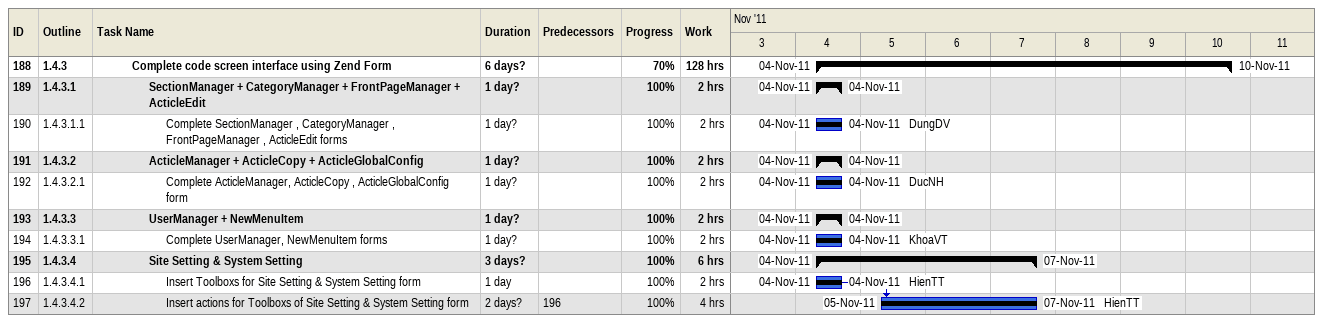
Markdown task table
| ID | WBS | Task | Duration | Start | Finish | Predecessors | Resources | % complete | Work (h) |
|---|---|---|---|---|---|---|---|---|---|
| 188 | 1.4.3 | **Complete code screen interface using Zend Form** | 6d? | 2011-11-04 | 2011-11-10 |  |  | 70 | 128 |
| 189 | 1.4.3.1 | **SectionManager + CategoryManager + FrontPageManager + ActicleEdit** | 1d? | 2011-11-04 | 2011-11-04 |  |  | 100 | 2 |
| 190 | 1.4.3.1.1 | Complete SectionManager , CategoryManager , FrontPageManager , ActicleEdit forms | 1d? | 2011-11-04 | 2011-11-04 |  | DungDV | 100 | 2 |
| 191 | 1.4.3.2 | **ActicleManager + ActicleCopy + ActicleGlobalConfig** | 1d? | 2011-11-04 | 2011-11-04 |  |  | 100 | 2 |
| 192 | 1.4.3.2.1 | Complete ActicleManager, ActicleCopy , ActicleGlobalConfig form | 1d? | 2011-11-04 | 2011-11-04 |  | DucNH | 100 | 2 |
| 193 | 1.4.3.3 | **UserManager + NewMenuItem** | 1d? | 2011-11-04 | 2011-11-04 |  |  | 100 | 2 |
| 194 | 1.4.3.3.1 | Complete UserManager, NewMenuItem forms | 1d? | 2011-11-04 | 2011-11-04 |  | KhoaVT | 100 | 2 |
| 195 | 1.4.3.4 | **Site Setting & System Setting** | 3d? | 2011-11-04 | 2011-11-07 |  |  | 100 | 6 |
| 196 | 1.4.3.4.1 | Insert Toolboxs for Site Setting & System Setting form | 1d | 2011-11-04 | 2011-11-04 |  | HienTT | 100 | 2 |
| 197 | 1.4.3.4.2 | Insert actions for Toolboxs of Site Setting & System Setting form | 2d? | 2011-11-05 | 2011-11-07 | 196 | HienTT | 100 | 4 |
